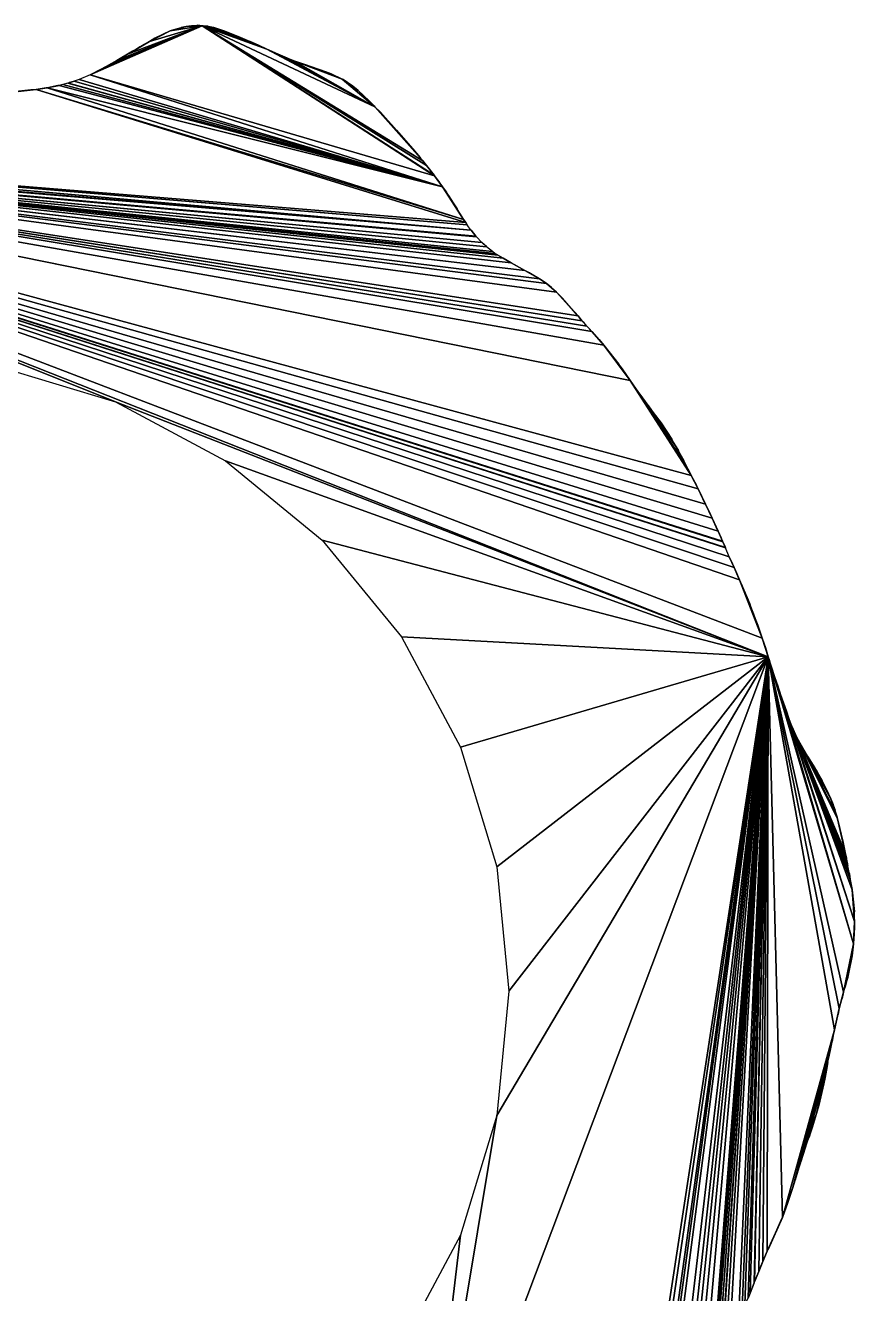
# Model space of a CAD drawing. Extents: x -96 to 96, y -92 to 94.
# Drawn here: x 15 to 95.6, y -29.4 to 93.9 of the extents above; entities that cross this region are included whole.
import ezdxf

# ---------------------------------------------------------------- set-up
doc = ezdxf.new("R2010")
doc.units = 0

msp = doc.modelspace()

# ---------------------------------------------------------------- linework, layer by layer
for points in [[(32.18, 93.86, 102), (21.34, 89.12, 102), (21.29, 89.09, 102)], [(54.77, 79.27, 102), (32.18, 93.86, 102), (21.29, 89.09, 102)], [(32.18, 93.86, 102), (22.29, 89.6, 102), (21.34, 89.12, 102)], [(32.18, 93.86, 102), (22.83, 89.89, 102), (22.29, 89.6, 102)], [(32.18, 93.86, 102), (23.87, 90.48, 102), (22.83, 89.89, 102)], [(32.18, 93.86, 102), (24.91, 91.08, 102), (23.87, 90.48, 102)], [(32.18, 93.86, 102), (27.04, 92.32, 102), (24.91, 91.08, 102)], [(32.18, 93.86, 102), (29.07, 93.35, 102), (27.04, 92.32, 102)], [(32.18, 93.86, 102), (30.62, 93.78, 102), (29.07, 93.35, 102)], [(30.62, 93.78, 102), (30.09, 93.67, 102), (29.07, 93.35, 102)], [(30.62, 93.78, 102), (30.13, 93.68, 102), (30.09, 93.67, 102)], [(31.14, 93.86, 102), (30.65, 93.8, 102), (30.62, 93.78, 102)], [(32.18, 93.86, 102), (31.14, 93.86, 102), (30.62, 93.78, 102)], [(31.66, 93.89, 102), (31.18, 93.86, 102), (31.14, 93.86, 102)], [(32.18, 93.86, 102), (31.66, 93.89, 102), (31.14, 93.86, 102)], [(32.18, 93.86, 102), (31.7, 93.9, 102), (31.66, 93.89, 102)], [(32.26, 93.86, 102), (32.22, 93.86, 102), (32.18, 93.86, 102)], [(32.76, 93.8, 102), (32.26, 93.86, 102), (32.18, 93.86, 102)], [(34.28, 93.35, 102), (32.76, 93.8, 102), (32.18, 93.86, 102)], [(35.56, 92.85, 102), (34.28, 93.35, 102), (32.18, 93.86, 102)], [(36.79, 92.34, 102), (35.56, 92.85, 102), (32.18, 93.86, 102)], [(37.64, 91.97, 102), (36.79, 92.34, 102), (32.18, 93.86, 102)], [(38.44, 91.58, 102), (37.64, 91.97, 102), (32.18, 93.86, 102)], [(48.96, 85.98, 102), (38.44, 91.58, 102), (32.18, 93.86, 102)], [(53.61, 80.74, 102), (48.96, 85.98, 102), (32.18, 93.86, 102)], [(53.97, 80.27, 102), (53.61, 80.74, 102), (32.18, 93.86, 102)], [(54.73, 79.33, 102), (53.97, 80.27, 102), (32.18, 93.86, 102)], [(54.77, 79.27, 102), (54.73, 79.33, 102), (32.18, 93.86, 102)], [(32.74, 93.81, 102), (32.72, 93.81, 102), (32.26, 93.86, 102)], [(32.76, 93.8, 102), (32.74, 93.81, 102), (32.26, 93.86, 102)], [(33.79, 93.54, 102), (33.3, 93.68, 102), (32.76, 93.8, 102)], [(34.28, 93.35, 102), (33.79, 93.54, 102), (32.76, 93.8, 102)], [(29.07, 93.35, 102), (27.56, 92.64, 102), (27.04, 92.32, 102)], [(27.56, 92.64, 102), (27.53, 92.62, 102), (27.04, 92.32, 102)], [(27.53, 92.62, 102), (27.52, 92.62, 102), (27.04, 92.32, 102)], [(29.07, 93.35, 102), (29, 93.32, 102), (27.56, 92.64, 102)], [(29, 93.32, 102), (28.08, 92.89, 102), (27.56, 92.64, 102)], [(29.07, 93.35, 102), (29.04, 93.33, 102), (29, 93.32, 102)], [(30.09, 93.67, 102), (29.61, 93.53, 102), (29.07, 93.35, 102)], [(35.49, 92.88, 102), (34.38, 93.32, 102), (34.28, 93.35, 102)], [(35.56, 92.85, 102), (35.49, 92.88, 102), (34.28, 93.35, 102)], [(36.79, 92.34, 102), (35.67, 92.81, 102), (35.56, 92.85, 102)], [(27.04, 92.32, 102), (25.77, 91.58, 102), (24.91, 91.08, 102)], [(25.77, 91.58, 102), (25.43, 91.4, 102), (24.91, 91.08, 102)], [(25.43, 91.4, 102), (25.4, 91.38, 102), (24.91, 91.08, 102)], [(25.77, 91.58, 102), (25.46, 91.41, 102), (25.43, 91.4, 102)], [(27.04, 92.32, 102), (26.54, 92.05, 102), (25.77, 91.58, 102)], [(26.54, 92.05, 102), (26.12, 91.8, 102), (25.77, 91.58, 102)], [(37.64, 91.97, 102), (36.82, 92.32, 102), (36.79, 92.34, 102)], [(38.44, 91.58, 102), (38.36, 91.62, 102), (37.64, 91.97, 102)], [(39.55, 91.1, 102), (38.6, 91.52, 102), (38.44, 91.58, 102)], [(48.96, 85.98, 102), (39.55, 91.1, 102), (38.44, 91.58, 102)], [(23.87, 90.48, 102), (23.36, 90.2, 102), (22.83, 89.89, 102)], [(24.91, 91.08, 102), (24.27, 90.71, 102), (23.87, 90.48, 102)], [(24.91, 91.08, 102), (24.33, 90.75, 102), (24.27, 90.71, 102)], [(24.91, 91.08, 102), (24.34, 90.76, 102), (24.33, 90.75, 102)], [(40.54, 90.68, 102), (40.48, 90.7, 102), (39.55, 91.1, 102)], [(48.96, 85.98, 102), (40.54, 90.68, 102), (39.55, 91.1, 102)], [(48.96, 85.98, 102), (41.08, 90.45, 102), (40.54, 90.68, 102)], [(41.61, 90.25, 102), (41.57, 90.27, 102), (41.08, 90.45, 102)], [(45.79, 88.66, 102), (41.61, 90.25, 102), (41.08, 90.45, 102)], [(48.96, 85.98, 102), (45.79, 88.66, 102), (41.08, 90.45, 102)], [(45.79, 88.66, 102), (41.66, 90.24, 102), (41.61, 90.25, 102)], [(44.2, 89.38, 102), (42.14, 90.09, 102), (41.66, 90.24, 102)], [(44.7, 89.19, 102), (44.2, 89.38, 102), (41.66, 90.24, 102)], [(45.79, 88.66, 102), (44.7, 89.19, 102), (41.66, 90.24, 102)], [(55.54, 78.2, 102), (21.29, 89.09, 102), (20.22, 88.63, 102)], [(55.54, 78.2, 102), (54.77, 79.27, 102), (21.29, 89.09, 102)], [(45.79, 88.66, 102), (44.76, 89.16, 102), (44.7, 89.19, 102)], [(16.04, 87.67, 102), (15.52, 87.62, 102), (-33.49, 82.19, 102)], [(57.79, 74.72, 102), (16.04, 87.67, 102), (-33.49, 82.19, 102)], [(15.52, 87.62, 102), (14.91, 87.57, 102), (-33.49, 82.19, 102)], [(16.04, 87.67, 102), (15.55, 87.62, 102), (15.52, 87.62, 102)], [(17.08, 87.83, 102), (17.01, 87.82, 102), (16.04, 87.67, 102)], [(57.58, 75.03, 102), (17.08, 87.83, 102), (16.04, 87.67, 102)], [(57.79, 74.72, 102), (57.58, 75.03, 102), (16.04, 87.67, 102)], [(18.25, 88.06, 102), (18.21, 88.05, 102), (17.08, 87.83, 102)], [(55.54, 78.2, 102), (18.25, 88.06, 102), (17.08, 87.83, 102)], [(18.21, 88.05, 102), (18.14, 88.04, 102), (17.08, 87.83, 102)], [(57.58, 75.03, 102), (55.54, 78.2, 102), (17.08, 87.83, 102)], [(55.54, 78.2, 102), (18.63, 88.14, 102), (18.25, 88.06, 102)], [(55.54, 78.2, 102), (19.09, 88.27, 102), (18.63, 88.14, 102)], [(55.54, 78.2, 102), (19.17, 88.29, 102), (19.09, 88.27, 102)], [(19.73, 88.47, 102), (19.28, 88.33, 102), (19.17, 88.29, 102)], [(55.54, 78.2, 102), (19.73, 88.47, 102), (19.17, 88.29, 102)], [(55.54, 78.2, 102), (20.22, 88.63, 102), (19.73, 88.47, 102)], [(45.87, 88.63, 102), (45.82, 88.65, 102), (45.79, 88.66, 102)], [(47.35, 87.56, 102), (45.87, 88.63, 102), (45.79, 88.66, 102)], [(48.96, 85.98, 102), (47.35, 87.56, 102), (45.79, 88.66, 102)], [(47.35, 87.56, 102), (46.83, 87.98, 102), (45.87, 88.63, 102)], [(48.88, 86.07, 102), (48.41, 86.56, 102), (47.35, 87.56, 102)], [(48.96, 85.98, 102), (48.88, 86.07, 102), (47.35, 87.56, 102)], [(48.96, 85.98, 102), (48.94, 86.01, 102), (48.88, 86.07, 102)], [(49.5, 85.44, 102), (49.45, 85.49, 102), (48.96, 85.98, 102)], [(49.98, 84.89, 102), (49.5, 85.44, 102), (48.96, 85.98, 102)], [(50.84, 83.96, 102), (49.98, 84.89, 102), (48.96, 85.98, 102)], [(51.05, 83.71, 102), (50.84, 83.96, 102), (48.96, 85.98, 102)], [(52.62, 81.93, 102), (51.05, 83.71, 102), (48.96, 85.98, 102)], [(52.64, 81.9, 102), (52.62, 81.93, 102), (48.96, 85.98, 102)], [(53.36, 81.04, 102), (52.64, 81.9, 102), (48.96, 85.98, 102)], [(53.61, 80.74, 102), (53.36, 81.04, 102), (48.96, 85.98, 102)], [(50.84, 83.96, 102), (50.23, 84.63, 102), (49.98, 84.89, 102)], [(52.62, 81.93, 102), (52.23, 82.39, 102), (51.05, 83.71, 102)], [(82.77, 43.74, 102), (-38.03, 82.04, 102), (-38.24, 82.1, 102)], [(82.79, 43.68, 102), (82.77, 43.74, 102), (-38.24, 82.1, 102)], [(83.04, 43.14, 102), (82.79, 43.68, 102), (-38.24, 82.1, 102)], [(83.05, 43.11, 102), (83.04, 43.14, 102), (-38.24, 82.1, 102)], [(83.41, 42.24, 102), (83.05, 43.11, 102), (-38.24, 82.1, 102)], [(83.9, 41.18, 102), (83.41, 42.24, 102), (-38.24, 82.1, 102)], [(84.41, 40, 102), (83.9, 41.18, 102), (-38.24, 82.1, 102)], [(86.62, 34.32, 102), (84.41, 40, 102), (-38.24, 82.1, 102)], [(87.22, 32.49, 102), (86.62, 34.32, 102), (-38.24, 82.1, 102)], [(23.73, 57.28, 102), (87.22, 32.49, 102), (-38.24, 82.1, 102)], [(12.1, 60.81, 102), (23.73, 57.28, 102), (-38.24, 82.1, 102)], [(69.1, 65.18, 102), (-37.71, 81.99, 102), (-38.03, 82.04, 102)], [(69.57, 64.66, 102), (69.1, 65.18, 102), (-38.03, 82.04, 102)], [(70.05, 64.13, 102), (69.57, 64.66, 102), (-38.03, 82.04, 102)], [(71.24, 62.79, 102), (70.05, 64.13, 102), (-38.03, 82.04, 102)], [(73.78, 59.36, 102), (71.24, 62.79, 102), (-38.03, 82.04, 102)], [(79.73, 50.14, 102), (73.78, 59.36, 102), (-38.03, 82.04, 102)], [(80.39, 48.84, 102), (79.73, 50.14, 102), (-38.03, 82.04, 102)], [(81.1, 47.35, 102), (80.39, 48.84, 102), (-38.03, 82.04, 102)], [(81.76, 45.98, 102), (81.1, 47.35, 102), (-38.03, 82.04, 102)], [(82.34, 44.71, 102), (81.76, 45.98, 102), (-38.03, 82.04, 102)], [(82.77, 43.74, 102), (82.34, 44.71, 102), (-38.03, 82.04, 102)], [(63.53, 70.07, 102), (-37.66, 81.99, 102), (-37.71, 81.99, 102)], [(64.98, 69.25, 102), (63.53, 70.07, 102), (-37.71, 81.99, 102)], [(65.65, 68.79, 102), (64.98, 69.25, 102), (-37.71, 81.99, 102)], [(66.62, 67.97, 102), (65.65, 68.79, 102), (-37.71, 81.99, 102)], [(68.72, 65.64, 102), (66.62, 67.97, 102), (-37.71, 81.99, 102)], [(69.1, 65.18, 102), (68.72, 65.64, 102), (-37.71, 81.99, 102)], [(59.36, 72.79, 102), (-37.19, 81.96, 102), (-37.66, 81.99, 102)], [(59.83, 72.37, 102), (59.36, 72.79, 102), (-37.66, 81.99, 102)], [(60.39, 71.9, 102), (59.83, 72.37, 102), (-37.66, 81.99, 102)], [(60.64, 71.73, 102), (60.39, 71.9, 102), (-37.66, 81.99, 102)], [(60.92, 71.56, 102), (60.64, 71.73, 102), (-37.66, 81.99, 102)], [(61.45, 71.25, 102), (60.92, 71.56, 102), (-37.66, 81.99, 102)], [(62.21, 70.8, 102), (61.45, 71.25, 102), (-37.66, 81.99, 102)], [(63.53, 70.07, 102), (62.21, 70.8, 102), (-37.66, 81.99, 102)], [(58.84, 73.34, 102), (-36.71, 81.95, 102), (-37.19, 81.96, 102)], [(59.36, 72.79, 102), (58.84, 73.34, 102), (-37.19, 81.96, 102)], [(58.78, 73.4, 102), (-36.6, 81.95, 102), (-36.71, 81.95, 102)], [(58.84, 73.34, 102), (58.78, 73.4, 102), (-36.71, 81.95, 102)], [(58.31, 73.98, 102), (-35.63, 81.99, 102), (-36.6, 81.95, 102)], [(58.78, 73.4, 102), (58.31, 73.98, 102), (-36.6, 81.95, 102)], [(58.3, 74, 102), (-33.56, 82.18, 102), (-35.63, 81.99, 102)], [(58.31, 73.98, 102), (58.3, 74, 102), (-35.63, 81.99, 102)], [(57.95, 74.49, 102), (-33.49, 82.19, 102), (-33.56, 82.18, 102)], [(58.3, 74, 102), (57.95, 74.49, 102), (-33.56, 82.18, 102)], [(57.95, 74.49, 102), (57.79, 74.72, 102), (-33.49, 82.19, 102)], [(53.36, 81.04, 102), (52.66, 81.88, 102), (52.64, 81.9, 102)], [(53.97, 80.27, 102), (53.63, 80.72, 102), (53.61, 80.74, 102)], [(54.73, 79.33, 102), (54.38, 79.79, 102), (53.97, 80.27, 102)], [(55.54, 78.2, 102), (55.2, 78.72, 102), (54.77, 79.27, 102)], [(55.92, 77.68, 102), (55.91, 77.69, 102), (55.54, 78.2, 102)], [(56.25, 77.15, 102), (55.92, 77.68, 102), (55.54, 78.2, 102)], [(56.27, 77.11, 102), (56.25, 77.15, 102), (55.54, 78.2, 102)], [(56.94, 76.09, 102), (56.27, 77.11, 102), (55.54, 78.2, 102)], [(56.95, 76.06, 102), (56.94, 76.09, 102), (55.54, 78.2, 102)], [(57.25, 75.54, 102), (56.95, 76.06, 102), (55.54, 78.2, 102)], [(57.58, 75.03, 102), (57.25, 75.54, 102), (55.54, 78.2, 102)], [(56.94, 76.09, 102), (56.92, 76.13, 102), (56.27, 77.11, 102)], [(57.58, 75.03, 102), (57.57, 75.05, 102), (57.25, 75.54, 102)], [(57.79, 74.72, 102), (57.69, 74.87, 102), (57.58, 75.03, 102)], [(57.95, 74.49, 102), (57.92, 74.54, 102), (57.79, 74.72, 102)], [(58.78, 73.4, 102), (58.77, 73.42, 102), (58.31, 73.98, 102)], [(59.36, 72.79, 102), (59.32, 72.83, 102), (58.84, 73.34, 102)], [(59.83, 72.37, 102), (59.81, 72.39, 102), (59.36, 72.79, 102)], [(60.92, 71.56, 102), (60.89, 71.58, 102), (60.64, 71.73, 102)], [(61.45, 71.25, 102), (61.43, 71.26, 102), (60.92, 71.56, 102)], [(62.21, 70.8, 102), (61.97, 70.95, 102), (61.45, 71.25, 102)], [(62.49, 70.65, 102), (62.45, 70.67, 102), (62.21, 70.8, 102)], [(63.53, 70.07, 102), (62.49, 70.65, 102), (62.21, 70.8, 102)], [(64.01, 69.82, 102), (64.01, 69.82, 102), (63.53, 70.07, 102)], [(64.09, 69.78, 102), (64.01, 69.82, 102), (63.53, 70.07, 102)], [(64.98, 69.25, 102), (64.09, 69.78, 102), (63.53, 70.07, 102)], [(65.62, 68.82, 102), (65.02, 69.23, 102), (64.98, 69.25, 102)], [(65.65, 68.79, 102), (65.62, 68.82, 102), (64.98, 69.25, 102)], [(66.14, 68.42, 102), (66.11, 68.45, 102), (65.65, 68.79, 102)], [(66.62, 67.97, 102), (66.14, 68.42, 102), (65.65, 68.79, 102)], [(67.2, 67.37, 102), (66.66, 67.93, 102), (66.62, 67.97, 102)], [(68.7, 65.66, 102), (67.2, 67.37, 102), (66.62, 67.97, 102)], [(68.72, 65.64, 102), (68.7, 65.66, 102), (66.62, 67.97, 102)], [(69.1, 65.18, 102), (68.75, 65.61, 102), (68.72, 65.64, 102)], [(69.57, 64.66, 102), (69.32, 64.96, 102), (69.1, 65.18, 102)], [(70.05, 64.13, 102), (69.84, 64.38, 102), (69.57, 64.66, 102)], [(70.77, 63.35, 102), (70.6, 63.54, 102), (70.05, 64.13, 102)], [(71.24, 62.79, 102), (70.77, 63.35, 102), (70.05, 64.13, 102)], [(71.24, 62.79, 102), (71.2, 62.84, 102), (70.77, 63.35, 102)], [(72.69, 60.96, 102), (71.92, 61.98, 102), (71.24, 62.79, 102)], [(72.97, 60.55, 102), (72.69, 60.96, 102), (71.24, 62.79, 102)], [(73, 60.5, 102), (72.97, 60.55, 102), (71.24, 62.79, 102)], [(73.78, 59.36, 102), (73, 60.5, 102), (71.24, 62.79, 102)], [(73.78, 59.36, 102), (73.43, 59.9, 102), (73, 60.5, 102)], [(74.08, 58.93, 102), (74.05, 58.98, 102), (73.78, 59.36, 102)], [(78.14, 53.1, 102), (74.08, 58.93, 102), (73.78, 59.36, 102)], [(79.21, 51.14, 102), (78.14, 53.1, 102), (73.78, 59.36, 102)], [(79.73, 50.14, 102), (79.21, 51.14, 102), (73.78, 59.36, 102)], [(75, 57.67, 102), (74.5, 58.36, 102), (74.08, 58.93, 102)], [(78.14, 53.1, 102), (75, 57.67, 102), (74.08, 58.93, 102)], [(23.73, 57.28, 102), (34.45, 51.55, 102), (87.22, 32.49, 102)], [(76.03, 56.26, 102), (75.58, 56.91, 102), (75, 57.67, 102)], [(78.14, 53.1, 102), (76.03, 56.26, 102), (75, 57.67, 102)], [(76.03, 56.26, 102), (75.61, 56.87, 102), (75.58, 56.91, 102)], [(76.79, 55.24, 102), (76.41, 55.77, 102), (76.03, 56.26, 102)], [(78.14, 53.1, 102), (76.79, 55.24, 102), (76.03, 56.26, 102)], [(77.85, 53.65, 102), (77.13, 54.74, 102), (76.79, 55.24, 102)], [(78.14, 53.1, 102), (77.85, 53.65, 102), (76.79, 55.24, 102)], [(78.48, 52.57, 102), (78.46, 52.61, 102), (78.14, 53.1, 102)], [(78.69, 52.13, 102), (78.48, 52.57, 102), (78.14, 53.1, 102)], [(78.99, 51.6, 102), (78.69, 52.13, 102), (78.14, 53.1, 102)], [(79.02, 51.54, 102), (78.99, 51.6, 102), (78.14, 53.1, 102)], [(79.19, 51.18, 102), (79.02, 51.54, 102), (78.14, 53.1, 102)], [(79.21, 51.14, 102), (79.19, 51.18, 102), (78.14, 53.1, 102)], [(34.45, 51.55, 102), (43.84, 43.84, 102), (87.22, 32.49, 102)], [(79.02, 51.54, 102), (79.01, 51.56, 102), (78.99, 51.6, 102)], [(79.19, 51.18, 102), (79.03, 51.53, 102), (79.02, 51.54, 102)], [(79.71, 50.17, 102), (79.55, 50.52, 102), (79.21, 51.14, 102)], [(79.73, 50.14, 102), (79.71, 50.17, 102), (79.21, 51.14, 102)], [(80.23, 49.18, 102), (80.09, 49.48, 102), (79.73, 50.14, 102)], [(80.34, 48.95, 102), (80.23, 49.18, 102), (79.73, 50.14, 102)], [(80.39, 48.84, 102), (80.34, 48.95, 102), (79.73, 50.14, 102)], [(80.39, 48.84, 102), (80.36, 48.92, 102), (80.34, 48.95, 102)], [(81.08, 47.39, 102), (80.82, 47.97, 102), (80.39, 48.84, 102)], [(81.1, 47.35, 102), (81.08, 47.39, 102), (80.39, 48.84, 102)], [(81.61, 46.34, 102), (81.36, 46.87, 102), (81.1, 47.35, 102)], [(81.76, 45.98, 102), (81.61, 46.34, 102), (81.1, 47.35, 102)], [(82.29, 44.82, 102), (81.89, 45.75, 102), (81.76, 45.98, 102)], [(82.32, 44.75, 102), (82.29, 44.82, 102), (81.76, 45.98, 102)], [(82.34, 44.71, 102), (82.32, 44.75, 102), (81.76, 45.98, 102)], [(82.32, 44.75, 102), (82.31, 44.78, 102), (82.29, 44.82, 102)], [(82.65, 44.06, 102), (82.58, 44.22, 102), (82.34, 44.71, 102)], [(82.77, 43.74, 102), (82.65, 44.06, 102), (82.34, 44.71, 102)], [(43.84, 43.84, 102), (51.55, 34.45, 102), (87.22, 32.49, 102)], [(82.79, 43.68, 102), (82.78, 43.71, 102), (82.77, 43.74, 102)], [(83.04, 43.14, 102), (83.02, 43.18, 102), (82.79, 43.68, 102)], [(83.9, 41.18, 102), (83.7, 41.66, 102), (83.41, 42.24, 102)], [(84.16, 40.61, 102), (84, 40.97, 102), (83.9, 41.18, 102)], [(84.36, 40.13, 102), (84.16, 40.61, 102), (83.9, 41.18, 102)], [(84.41, 40, 102), (84.36, 40.13, 102), (83.9, 41.18, 102)], [(84.36, 40.13, 102), (84.17, 40.6, 102), (84.16, 40.61, 102)], [(84.41, 40, 102), (84.39, 40.05, 102), (84.36, 40.13, 102)], [(84.79, 39.16, 102), (84.7, 39.37, 102), (84.41, 40, 102)], [(85.27, 38.04, 102), (84.79, 39.16, 102), (84.41, 40, 102)], [(85.95, 36.23, 102), (85.27, 38.04, 102), (84.41, 40, 102)], [(86.19, 35.59, 102), (85.95, 36.23, 102), (84.41, 40, 102)], [(86.62, 34.32, 102), (86.19, 35.59, 102), (84.41, 40, 102)], [(85.27, 38.04, 102), (84.93, 38.84, 102), (84.79, 39.16, 102)], [(85.42, 37.66, 102), (85.39, 37.73, 102), (85.27, 38.04, 102)], [(85.5, 37.43, 102), (85.42, 37.66, 102), (85.27, 38.04, 102)], [(85.95, 36.23, 102), (85.5, 37.43, 102), (85.27, 38.04, 102)], [(85.5, 37.43, 102), (85.48, 37.49, 102), (85.42, 37.66, 102)], [(85.95, 36.23, 102), (85.69, 36.95, 102), (85.5, 37.43, 102)], [(85.95, 36.23, 102), (85.7, 36.91, 102), (85.69, 36.95, 102)], [(86.08, 35.91, 102), (86.03, 36.03, 102), (85.95, 36.23, 102)], [(86.19, 35.59, 102), (86.08, 35.91, 102), (85.95, 36.23, 102)], [(86.19, 35.59, 102), (86.1, 35.83, 102), (86.08, 35.91, 102)], [(86.36, 35.1, 102), (86.33, 35.19, 102), (86.19, 35.59, 102)], [(86.62, 34.32, 102), (86.36, 35.1, 102), (86.19, 35.59, 102)], [(86.62, 34.32, 102), (86.41, 34.97, 102), (86.36, 35.1, 102)], [(51.55, 34.45, 102), (57.28, 23.73, 102), (87.22, 32.49, 102)], [(86.92, 33.42, 102), (86.69, 34.11, 102), (86.62, 34.32, 102)], [(86.93, 33.4, 102), (86.92, 33.42, 102), (86.62, 34.32, 102)], [(87.22, 32.49, 102), (86.93, 33.4, 102), (86.62, 34.32, 102)], [(87.22, 32.49, 102), (87.14, 32.78, 102), (86.93, 33.4, 102)], [(53.28, -57.51, 102), (72.47, -63.78, 102), (87.22, 32.49, 102)], [(60.81, -12.1, 102), (53.28, -57.51, 102), (87.22, 32.49, 102)], [(57.28, 23.73, 102), (60.81, 12.1, 102), (87.22, 32.49, 102)], [(62, 0, 102), (60.81, -12.1, 102), (87.22, 32.49, 102)], [(60.81, 12.1, 102), (62, 0, 102), (87.22, 32.49, 102)], [(72.47, -63.78, 102), (73.12, -63.25, 102), (87.22, 32.49, 102)], [(73.12, -63.25, 102), (73.95, -62.53, 102), (87.22, 32.49, 102)], [(73.95, -62.53, 102), (74.33, -62.2, 102), (87.22, 32.49, 102)], [(74.33, -62.2, 102), (74.93, -61.69, 102), (87.22, 32.49, 102)], [(74.93, -61.69, 102), (76.24, -60.64, 102), (87.22, 32.49, 102)], [(76.24, -60.64, 102), (77.02, -60.07, 102), (87.22, 32.49, 102)], [(77.02, -60.07, 102), (77.67, -59.6, 102), (87.22, 32.49, 102)], [(77.67, -59.6, 102), (78.39, -59.08, 102), (87.22, 32.49, 102)], [(78.39, -59.08, 102), (79.17, -58.55, 102), (87.22, 32.49, 102)], [(79.17, -58.55, 102), (80.13, -57.91, 102), (87.22, 32.49, 102)], [(80.13, -57.91, 102), (81.85, -36.11, 102), (87.22, 32.49, 102)], [(81.85, -36.11, 102), (81.92, -35.63, 102), (87.22, 32.49, 102)], [(81.92, -35.59, 102), (81.93, -35.56, 102), (87.22, 32.49, 102)], [(81.92, -35.63, 102), (81.92, -35.59, 102), (87.22, 32.49, 102)], [(81.93, -35.56, 102), (82.07, -35.07, 102), (87.22, 32.49, 102)], [(82.07, -35.07, 102), (82.25, -34.55, 102), (87.22, 32.49, 102)], [(82.25, -34.55, 102), (82.49, -34.03, 102), (87.22, 32.49, 102)], [(82.49, -34.03, 102), (82.79, -33.47, 102), (87.22, 32.49, 102)], [(82.79, -33.47, 102), (82.84, -33.39, 102), (87.22, 32.49, 102)], [(82.84, -33.39, 102), (83.16, -32.94, 102), (87.22, 32.49, 102)], [(83.16, -32.94, 102), (83.53, -32.42, 102), (87.22, 32.49, 102)], [(83.53, -32.42, 102), (84.35, -31.31, 102), (87.22, 32.49, 102)], [(84.35, -31.31, 102), (84.67, -30.86, 102), (87.22, 32.49, 102)], [(84.67, -30.86, 102), (84.95, -30.44, 102), (87.22, 32.49, 102)], [(84.95, -30.44, 102), (85.25, -29.85, 102), (87.22, 32.49, 102)], [(85.25, -29.85, 102), (85.47, -29.36, 102), (87.22, 32.49, 102)], [(85.47, -29.36, 102), (85.84, -28.36, 102), (87.22, 32.49, 102)], [(85.84, -28.36, 102), (85.88, -28.25, 102), (87.22, 32.49, 102)], [(85.88, -28.25, 102), (86.29, -27.24, 102), (87.22, 32.49, 102)], [(86.29, -27.24, 102), (86.68, -26.27, 102), (87.22, 32.49, 102)], [(86.68, -26.27, 102), (87.11, -25.28, 102), (87.22, 32.49, 102)], [(87.11, -25.28, 102), (88.59, -21.99, 102), (87.22, 32.49, 102)], [(87.54, 31.49, 102), (87.32, 32.22, 102), (87.22, 32.49, 102)], [(95.49, 4.59, 102), (87.54, 31.49, 102), (87.22, 32.49, 102)], [(94.53, -0.1, 102), (95.49, 4.59, 102), (87.22, 32.49, 102)], [(94.12, -1.67, 102), (94.53, -0.1, 102), (87.22, 32.49, 102)], [(93.64, -3.76, 102), (94.12, -1.67, 102), (87.22, 32.49, 102)], [(88.59, -21.99, 102), (93.64, -3.76, 102), (87.22, 32.49, 102)], [(87.83, 30.59, 102), (87.64, 31.22, 102), (87.54, 31.49, 102)], [(95.49, 4.59, 102), (87.83, 30.59, 102), (87.54, 31.49, 102)], [(88.17, 29.6, 102), (87.86, 30.51, 102), (87.83, 30.59, 102)], [(88.34, 29.08, 102), (88.17, 29.6, 102), (87.83, 30.59, 102)], [(95.49, 4.59, 102), (88.34, 29.08, 102), (87.83, 30.59, 102)], [(95.49, 4.59, 102), (88.42, 28.84, 102), (88.34, 29.08, 102)], [(88.99, 27.21, 102), (88.61, 28.32, 102), (88.42, 28.84, 102)], [(89.07, 26.94, 102), (88.99, 27.21, 102), (88.42, 28.84, 102)], [(89.22, 26.51, 102), (89.07, 26.94, 102), (88.42, 28.84, 102)], [(95.61, 6.76, 102), (89.22, 26.51, 102), (88.42, 28.84, 102)], [(95.49, 4.59, 102), (95.61, 6.76, 102), (88.42, 28.84, 102)], [(89.41, 26, 102), (89.23, 26.48, 102), (89.22, 26.51, 102)], [(95.61, 6.76, 102), (89.41, 26, 102), (89.22, 26.51, 102)], [(94.96, 12.14, 102), (89.5, 25.76, 102), (89.41, 26, 102)], [(95.1, 11.42, 102), (94.96, 12.14, 102), (89.41, 26, 102)], [(95.19, 10.86, 102), (95.1, 11.42, 102), (89.41, 26, 102)], [(95.37, 9.86, 102), (95.19, 10.86, 102), (89.41, 26, 102)], [(95.61, 6.76, 102), (95.37, 9.86, 102), (89.41, 26, 102)], [(89.86, 24.94, 102), (89.63, 25.47, 102), (89.5, 25.76, 102)], [(94.83, 12.82, 102), (89.86, 24.94, 102), (89.5, 25.76, 102)], [(94.96, 12.14, 102), (94.83, 12.82, 102), (89.5, 25.76, 102)], [(89.86, 24.94, 102), (89.64, 25.45, 102), (89.63, 25.47, 102)], [(90.13, 24.42, 102), (89.99, 24.7, 102), (89.86, 24.94, 102)], [(93.96, 16.74, 102), (90.13, 24.42, 102), (89.86, 24.94, 102)], [(94.7, 13.47, 102), (93.96, 16.74, 102), (89.86, 24.94, 102)], [(94.83, 12.82, 102), (94.7, 13.47, 102), (89.86, 24.94, 102)], [(90.4, 23.91, 102), (90.15, 24.38, 102), (90.13, 24.42, 102)], [(93.96, 16.74, 102), (90.4, 23.91, 102), (90.13, 24.42, 102)], [(90.71, 23.38, 102), (90.7, 23.4, 102), (90.4, 23.91, 102)], [(91.02, 22.86, 102), (90.71, 23.38, 102), (90.4, 23.91, 102)], [(92.76, 19.86, 102), (91.02, 22.86, 102), (90.4, 23.91, 102)], [(93.29, 18.69, 102), (92.76, 19.86, 102), (90.4, 23.91, 102)], [(93.79, 17.29, 102), (93.29, 18.69, 102), (90.4, 23.91, 102)], [(93.96, 16.74, 102), (93.79, 17.29, 102), (90.4, 23.91, 102)], [(91.73, 21.71, 102), (91.64, 21.87, 102), (91.02, 22.86, 102)], [(91.96, 21.31, 102), (91.73, 21.71, 102), (91.02, 22.86, 102)], [(92.76, 19.86, 102), (91.96, 21.31, 102), (91.02, 22.86, 102)], [(92.44, 20.49, 102), (91.98, 21.28, 102), (91.96, 21.31, 102)], [(92.76, 19.86, 102), (92.44, 20.49, 102), (91.96, 21.31, 102)], [(93.08, 19.21, 102), (92.88, 19.63, 102), (92.76, 19.86, 102)], [(93.08, 19.19, 102), (93.08, 19.21, 102), (92.76, 19.86, 102)], [(93.29, 18.69, 102), (93.08, 19.19, 102), (92.76, 19.86, 102)], [(93.29, 18.69, 102), (93.29, 18.7, 102), (93.08, 19.19, 102)], [(93.51, 18.14, 102), (93.3, 18.68, 102), (93.29, 18.69, 102)], [(93.52, 18.13, 102), (93.51, 18.14, 102), (93.29, 18.69, 102)], [(93.71, 17.59, 102), (93.52, 18.13, 102), (93.29, 18.69, 102)], [(93.79, 17.29, 102), (93.71, 17.59, 102), (93.29, 18.69, 102)], [(93.71, 17.59, 102), (93.69, 17.64, 102), (93.52, 18.13, 102)], [(93.9, 16.92, 102), (93.85, 17.09, 102), (93.79, 17.29, 102)], [(93.96, 16.74, 102), (93.9, 16.92, 102), (93.79, 17.29, 102)], [(94.18, 15.83, 102), (94.14, 16, 102), (93.96, 16.74, 102)], [(94.27, 15.39, 102), (94.18, 15.83, 102), (93.96, 16.74, 102)], [(94.49, 14.44, 102), (94.27, 15.39, 102), (93.96, 16.74, 102)], [(94.7, 13.47, 102), (94.49, 14.44, 102), (93.96, 16.74, 102)], [(94.49, 14.44, 102), (94.35, 15.09, 102), (94.27, 15.39, 102)], [(94.7, 13.47, 102), (94.6, 13.95, 102), (94.49, 14.44, 102)], [(94.81, 12.94, 102), (94.71, 13.43, 102), (94.7, 13.47, 102)], [(94.83, 12.82, 102), (94.81, 12.94, 102), (94.7, 13.47, 102)], [(94.92, 12.38, 102), (94.92, 12.42, 102), (94.83, 12.82, 102)], [(94.96, 12.14, 102), (94.92, 12.38, 102), (94.83, 12.82, 102)], [(95.19, 10.86, 102), (95.11, 11.34, 102), (95.1, 11.42, 102)], [(95.37, 9.89, 102), (95.2, 10.82, 102), (95.19, 10.86, 102)], [(95.37, 9.86, 102), (95.37, 9.89, 102), (95.19, 10.86, 102)], [(95.6, 7.76, 102), (95.51, 8.73, 102), (95.37, 9.86, 102)], [(95.6, 7.72, 102), (95.6, 7.76, 102), (95.37, 9.86, 102)], [(95.61, 6.76, 102), (95.6, 7.72, 102), (95.37, 9.86, 102)], [(95.49, 4.59, 102), (95.58, 5.64, 102), (95.61, 6.76, 102)], [(95.58, 5.64, 102), (95.61, 6.16, 102), (95.61, 6.76, 102)], [(95.61, 6.64, 102), (95.61, 6.68, 102), (95.61, 6.76, 102)], [(95.61, 6.16, 102), (95.61, 6.64, 102), (95.61, 6.76, 102)], [(95.49, 4.59, 102), (95.56, 5.36, 102), (95.58, 5.64, 102)], [(95.56, 5.36, 102), (95.58, 5.6, 102), (95.58, 5.64, 102)], [(95.58, 5.64, 102), (95.61, 6.12, 102), (95.61, 6.16, 102)], [(94.53, -0.1, 102), (94.7, 0.38, 102), (95.49, 4.59, 102)], [(94.7, 0.38, 102), (94.83, 0.95, 102), (95.49, 4.59, 102)], [(94.83, 0.95, 102), (94.84, 0.99, 102), (95.49, 4.59, 102)], [(94.84, 0.99, 102), (95.03, 1.7, 102), (95.49, 4.59, 102)], [(95.03, 1.7, 102), (95.37, 3.45, 102), (95.49, 4.59, 102)], [(95.37, 3.45, 102), (95.38, 3.49, 102), (95.49, 4.59, 102)], [(95.38, 3.49, 102), (95.49, 4.57, 102), (95.49, 4.59, 102)], [(95.03, 1.7, 102), (95.29, 2.99, 102), (95.37, 3.45, 102)], [(94.84, 0.99, 102), (94.91, 1.21, 102), (95.03, 1.7, 102)], [(94.91, 1.21, 102), (94.98, 1.48, 102), (95.03, 1.7, 102)], [(94.7, 0.38, 102), (94.71, 0.42, 102), (94.83, 0.95, 102)], [(94.12, -1.67, 102), (94.39, -0.7, 102), (94.53, -0.1, 102)], [(94.39, -0.7, 102), (94.4, -0.64, 102), (94.53, -0.1, 102)], [(94.39, -0.7, 102), (94.39, -0.68, 102), (94.4, -0.64, 102)], [(94.4, -0.64, 102), (94.41, -0.63, 102), (94.53, -0.1, 102)], [(94.41, -0.63, 102), (94.42, -0.59, 102), (94.53, -0.1, 102)], [(93.64, -3.76, 102), (94, -2.27, 102), (94.12, -1.67, 102)], [(94, -2.27, 102), (94.02, -2.19, 102), (94.12, -1.67, 102)], [(94.02, -2.19, 102), (94.03, -2.15, 102), (94.12, -1.67, 102)], [(88.59, -21.99, 102), (89.57, -19.17, 102), (93.64, -3.76, 102)], [(89.57, -19.17, 102), (93.53, -4.3, 102), (93.64, -3.76, 102)], [(89.57, -19.17, 102), (93.51, -4.35, 102), (93.53, -4.3, 102)], [(89.57, -19.17, 102), (90.22, -17.08, 102), (93.51, -4.35, 102)], [(90.22, -17.08, 102), (93.11, -6.37, 102), (93.51, -4.35, 102)], [(93.11, -6.37, 102), (93.3, -5.42, 102), (93.51, -4.35, 102)], [(93.3, -5.42, 102), (93.42, -4.89, 102), (93.51, -4.35, 102)], [(93.42, -4.89, 102), (93.43, -4.84, 102), (93.51, -4.35, 102)], [(93.53, -4.3, 102), (93.54, -4.24, 102), (93.64, -3.76, 102)], [(93.11, -6.37, 102), (93.21, -5.88, 102), (93.3, -5.42, 102)], [(93.21, -5.88, 102), (93.22, -5.85, 102), (93.3, -5.42, 102)], [(90.22, -17.08, 102), (90.98, -14.75, 102), (93.11, -6.37, 102)], [(90.98, -14.75, 102), (93.01, -6.93, 102), (93.11, -6.37, 102)], [(90.98, -14.75, 102), (91.92, -11.89, 102), (93.01, -6.93, 102)], [(91.92, -11.89, 102), (92.87, -7.69, 102), (93.01, -6.93, 102)], [(92.87, -7.69, 102), (92.93, -7.41, 102), (93.01, -6.93, 102)], [(91.92, -11.89, 102), (92.75, -8.4, 102), (92.87, -7.69, 102)], [(91.92, -11.89, 102), (92.63, -9.02, 102), (92.75, -8.4, 102)], [(92.63, -9.02, 102), (92.65, -8.98, 102), (92.75, -8.4, 102)], [(92.75, -8.4, 102), (92.76, -8.36, 102), (92.87, -7.69, 102)], [(92.75, -8.4, 102), (92.76, -8.38, 102), (92.76, -8.36, 102)], [(92.76, -8.36, 102), (92.84, -7.93, 102), (92.87, -7.69, 102)], [(91.92, -11.89, 102), (92.14, -11.1, 102), (92.63, -9.02, 102)], [(92.14, -11.1, 102), (92.3, -10.53, 102), (92.63, -9.02, 102)], [(60.81, -12.1, 102), (57.28, -23.73, 102), (53.28, -57.51, 102)], [(90.98, -14.75, 102), (91.18, -14.19, 102), (91.92, -11.89, 102)], [(91.18, -14.19, 102), (91.19, -14.14, 102), (91.92, -11.89, 102)], [(91.19, -14.14, 102), (91.5, -13.19, 102), (91.92, -11.89, 102)], [(91.5, -13.19, 102), (91.7, -12.61, 102), (91.92, -11.89, 102)], [(91.5, -13.19, 102), (91.5, -13.19, 102), (91.92, -11.89, 102)], [(91.92, -11.89, 102), (91.94, -11.83, 102), (92.14, -11.1, 102)], [(91.19, -14.14, 102), (91.35, -13.67, 102), (91.5, -13.19, 102)], [(90.22, -17.08, 102), (90.38, -16.6, 102), (90.98, -14.75, 102)], [(90.38, -16.6, 102), (90.65, -15.78, 102), (90.98, -14.75, 102)], [(90.65, -15.78, 102), (90.67, -15.73, 102), (90.98, -14.75, 102)], [(91.18, -14.19, 102), (91.19, -14.15, 102), (91.19, -14.14, 102)], [(89.57, -19.17, 102), (89.83, -18.37, 102), (90.22, -17.08, 102)], [(89.83, -18.37, 102), (89.84, -18.33, 102), (90.22, -17.08, 102)], [(88.59, -21.99, 102), (89.08, -20.63, 102), (89.57, -19.17, 102)], [(89.08, -20.63, 102), (89.1, -20.56, 102), (89.57, -19.17, 102)], [(89.1, -20.56, 102), (89.56, -19.18, 102), (89.57, -19.17, 102)], [(89.1, -20.56, 102), (89.52, -19.36, 102), (89.56, -19.18, 102)], [(88.59, -21.99, 102), (88.78, -21.47, 102), (89.08, -20.63, 102)], [(87.11, -25.28, 102), (87.21, -25.12, 102), (88.59, -21.99, 102)], [(87.21, -25.12, 102), (88.28, -22.69, 102), (88.59, -21.99, 102)], [(88.28, -22.69, 102), (88.42, -22.4, 102), (88.59, -21.99, 102)], [(88.42, -22.4, 102), (88.57, -22.03, 102), (88.59, -21.99, 102)], [(87.21, -25.12, 102), (88.1, -23.11, 102), (88.28, -22.69, 102)], [(57.28, -23.73, 102), (51.55, -34.45, 102), (53.28, -57.51, 102)], [(86.68, -26.27, 102), (86.96, -25.66, 102), (87.11, -25.28, 102)], [(86.29, -27.24, 102), (86.31, -27.19, 102), (86.68, -26.27, 102)], [(85.88, -28.25, 102), (86.01, -27.94, 102), (86.29, -27.24, 102)], [(85.25, -29.85, 102), (85.45, -29.4, 102), (85.47, -29.36, 102)], [(85.47, -29.36, 102), (85.68, -28.81, 102), (85.84, -28.36, 102)]]:
    msp.add_3dface(points)

doc.saveas('drawing.dxf')
